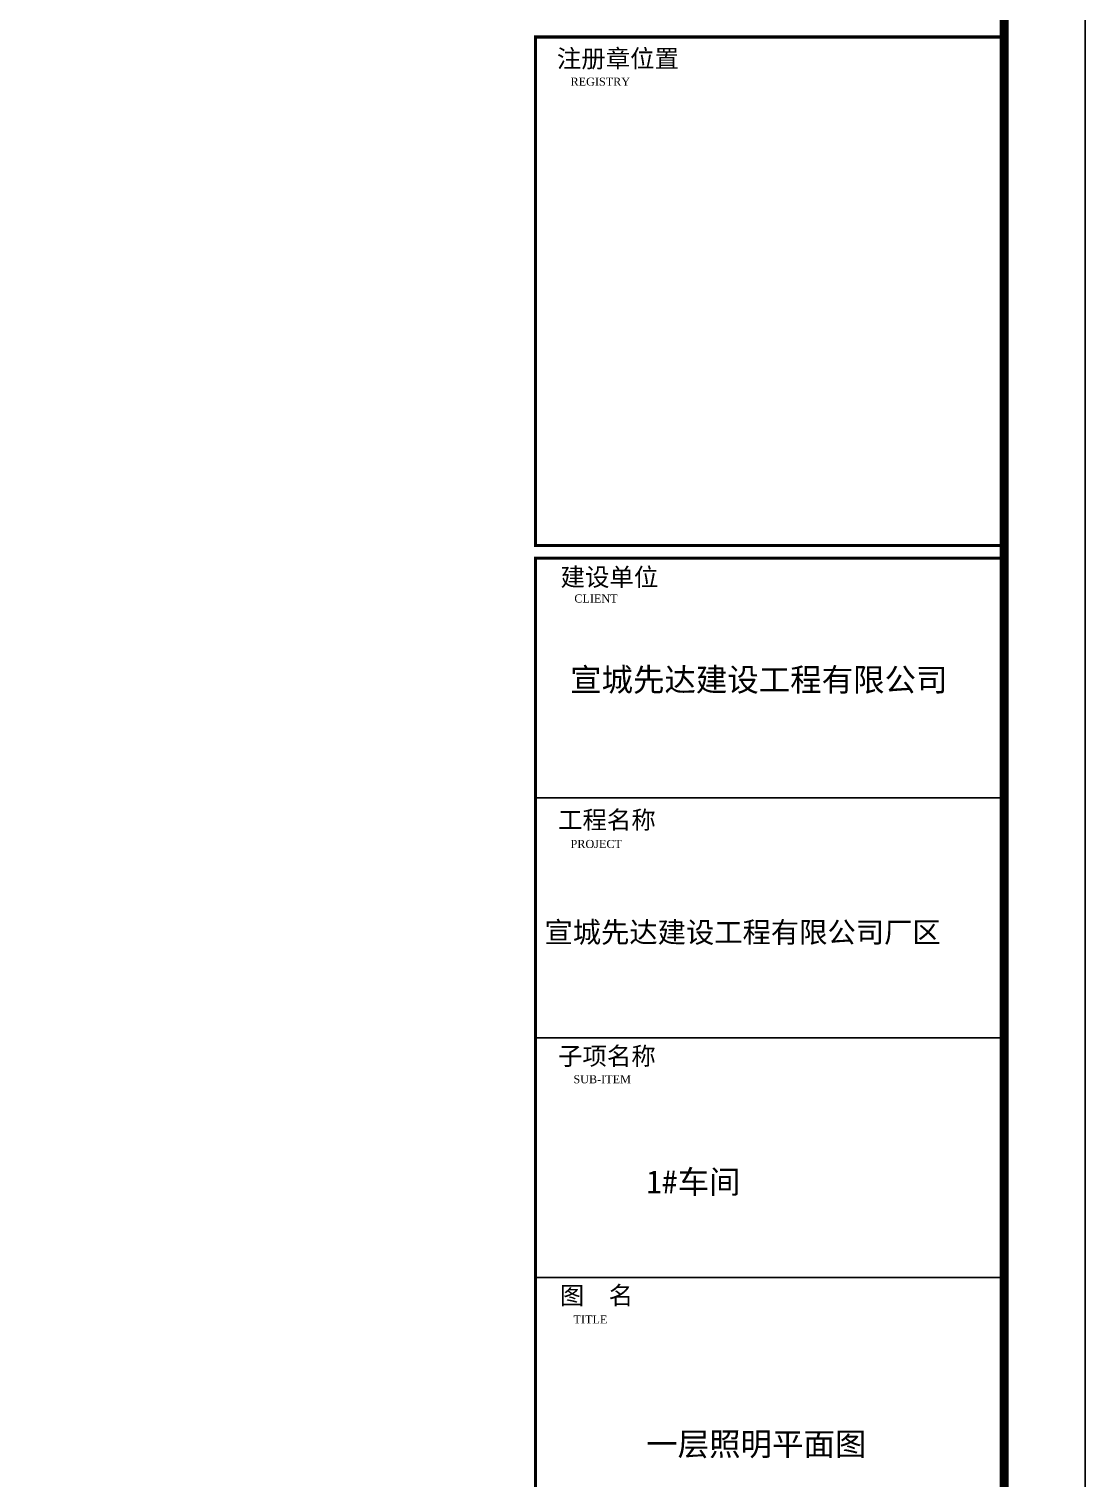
# Model space of a CAD drawing. Extents: x 54907 to 703237, y -798661 to -546661.
# Drawn here: x 238008 to 255607, y -651426 to -627273 of the extents above; entities that cross this region are included whole.
import ezdxf

# ---------------------------------------------------------------- set-up
doc = ezdxf.new("R2010")
doc.units = 0
doc.header["$LTSCALE"] = 1000
doc.header["$MEASUREMENT"] = 0
for name, color, linetype in [('PUB_TEXT', 7, 'Continuous'), ('PUB_TITLE', 4, 'Continuous'), ('TEXT', 7, 'Continuous')]:
    doc.layers.add(name, color=color, linetype=linetype)
doc.layers.add('yichutu', color=7, linetype='Continuous', true_color=0xffffff, plot=False)
doc.styles.add('GHF', font='times.ttf')
doc.styles.add('STYLE1', font='simhei.ttf', dxfattribs={"width": 0.8})
doc.styles.add('仿宋', font='')
doc.styles.get('仿宋').set_extended_font_data('NSimSun')

# ---------------------------------------------------------------- blocks, each defined once
blk = doc.blocks.new('yct-1337-420-200550-63000-150-2010.0')
at = {"layer": 'yichutu', "color": 7, "true_color": 0xffffff}
blk.add_lwpolyline([(0, 0), (0, 63000), (200550, 63000), (200550, 0)], close=True, dxfattribs=at)

msp = doc.modelspace()

# ---------------------------------------------------------------- linework, layer by layer
at = {"layer": 'PUB_TITLE'}
msp.add_line((255606.6, -672661.4), (255606.6, -609661.4), dxfattribs=at)
at = {"layer": 'PUB_TITLE', "color": 4}
for p, q in [((246448.5, -640090), (254296.6, -640090)), ((246448.5, -644087.3), (254296.6, -644087.3)), ((246448.5, -648084.6), (254296.6, -648084.6))]:
    msp.add_line(p, q, dxfattribs=at)
at = {"layer": 'PUB_TITLE', "const_width": 150}
msp.add_lwpolyline([(58806.6, -671161.4), (254256.6, -671161.4), (254256.6, -611161.4), (58806.6, -611161.4)], close=True, dxfattribs=at)
at = {"layer": 'PUB_TITLE', "color": 4, "const_width": 52.8}
for points in [[(246448.5, -627407.6), (254296.6, -627407.6), (254296.6, -635882.2), (246448.5, -635882.2)], [(246448.5, -636092.7), (254296.6, -636092.7), (254296.6, -652969.9), (246448.5, -652969.9)]]:
    msp.add_lwpolyline(points, close=True, dxfattribs=at)

# ---------------------------------------------------------------- block references
at = {"layer": 'yichutu'}
msp.add_blockref('yct-1337-420-200550-63000-150-2010.0', (55056.6, -672661.4), dxfattribs=at)

# ---------------------------------------------------------------- texts
at = {"layer": 'PUB_TEXT'}
for s, height, style, p in [('注册章位置', 298.5, 'STYLE1', (246805, -627915.3)), ('REGISTRY', 134.32, 'GHF', (247033.5, -628218.4)), ('建设单位', 298.5, 'STYLE1', (246867.3, -636557.9)), ('CLIENT', 134.32, 'GHF', (247096.5, -636833)), ('工程名称', 298.5, 'STYLE1', (246824.7, -640605.2)), ('PROJECT', 134.32, 'GHF', (247033.4, -640924.4)), ('子项名称', 298.5, 'STYLE1', (246824.7, -644542)), ('SUB-ITEM', 134.32, 'GHF', (247081.4, -644846.5)), ('图  名', 298.5, 'STYLE1', (246855.1, -648530.4)), ('TITLE', 134.32, 'GHF', (247083.1, -648849.8))]:
    msp.add_text(s, height=height, dxfattribs=dict(at, style=style)).set_placement(p)
at = {"layer": 'TEXT', "style": '仿宋'}
for s, height, p in [('宣城先达建设工程有限公司', 384.235, (247025.1, -638311.9)), ('宣城先达建设工程有限公司厂区', 345.812, (246598.1, -642501.8)), ('1#车间', 384.24, (248294.6, -646680.7)), ('一层照明平面图', 384.24, (248294.6, -651051.7))]:
    msp.add_text(s, height=height, dxfattribs=at).set_placement(p)

doc.saveas('drawing.dxf')
